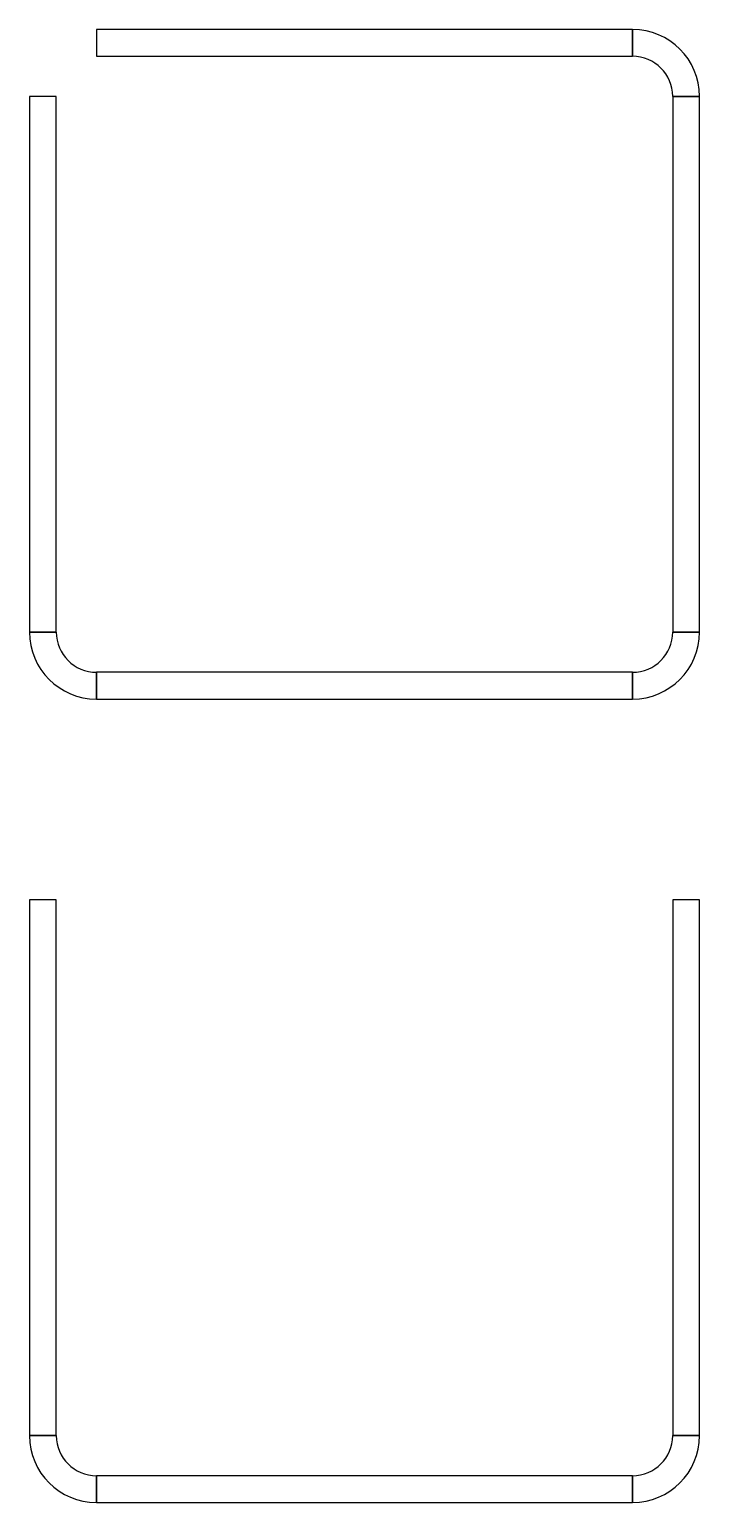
# Model space of a CAD drawing. Header units: metres. Extents: x -25 to 225, y 0 to 550.
import ezdxf

# ---------------------------------------------------------------- set-up
doc = ezdxf.new("R2010")
doc.units = ezdxf.units.M

msp = doc.modelspace()

# ---------------------------------------------------------------- linework, layer by layer
at = {"layer": 'PARAMETRIX'}
for p, q in [((200, 550), (0, 550)), ((0, 550), (0, 540)), ((200, 550), (200, 540)), ((200, 540), (200, 550)), ((0, 540), (200, 540)), ((-15, 525), (-25, 525)), ((-25, 525), (-25, 325)), ((-15, 325), (-15, 525)), ((225, 525), (215, 525)), ((215, 525), (215, 325)), ((215, 525), (225, 525)), ((225, 325), (225, 525)), ((-15, 325), (-25, 325)), ((-25, 325), (-15, 325)), ((225, 325), (215, 325)), ((215, 325), (225, 325)), ((200, 310), (0, 310)), ((0, 310), (0, 300)), ((0, 300), (0, 310)), ((200, 300), (200, 310)), ((200, 310), (200, 300)), ((0, 300), (200, 300)), ((-15, 225), (-25, 225)), ((-25, 225), (-25, 25)), ((-15, 25), (-15, 225)), ((225, 225), (215, 225)), ((215, 225), (215, 25)), ((225, 25), (225, 225)), ((-15, 25), (-25, 25)), ((-25, 25), (-15, 25)), ((225, 25), (215, 25)), ((215, 25), (225, 25)), ((200, 10), (0, 10)), ((0, 10), (0, 0)), ((0, 0), (0, 10)), ((200, 0), (200, 10)), ((200, 10), (200, 0)), ((0, 0), (200, 0))]:
    msp.add_line(p, q, dxfattribs=at)
for centre, radius, start, end in [((200, 525), 25, 0, 90), ((200, 525), 15, 0, 90), ((0, 325), 25, 180, 270), ((0, 325), 15, 180, 270), ((200, 325), 25, 270, 0), ((200, 325), 15, 270, 0), ((0, 25), 25, 180, 270), ((0, 25), 15, 180, 270), ((200, 25), 25, 270, 360), ((200, 25), 15, 270, 360)]:
    msp.add_arc(centre, radius, start, end, dxfattribs=at)

doc.saveas('drawing.dxf')
